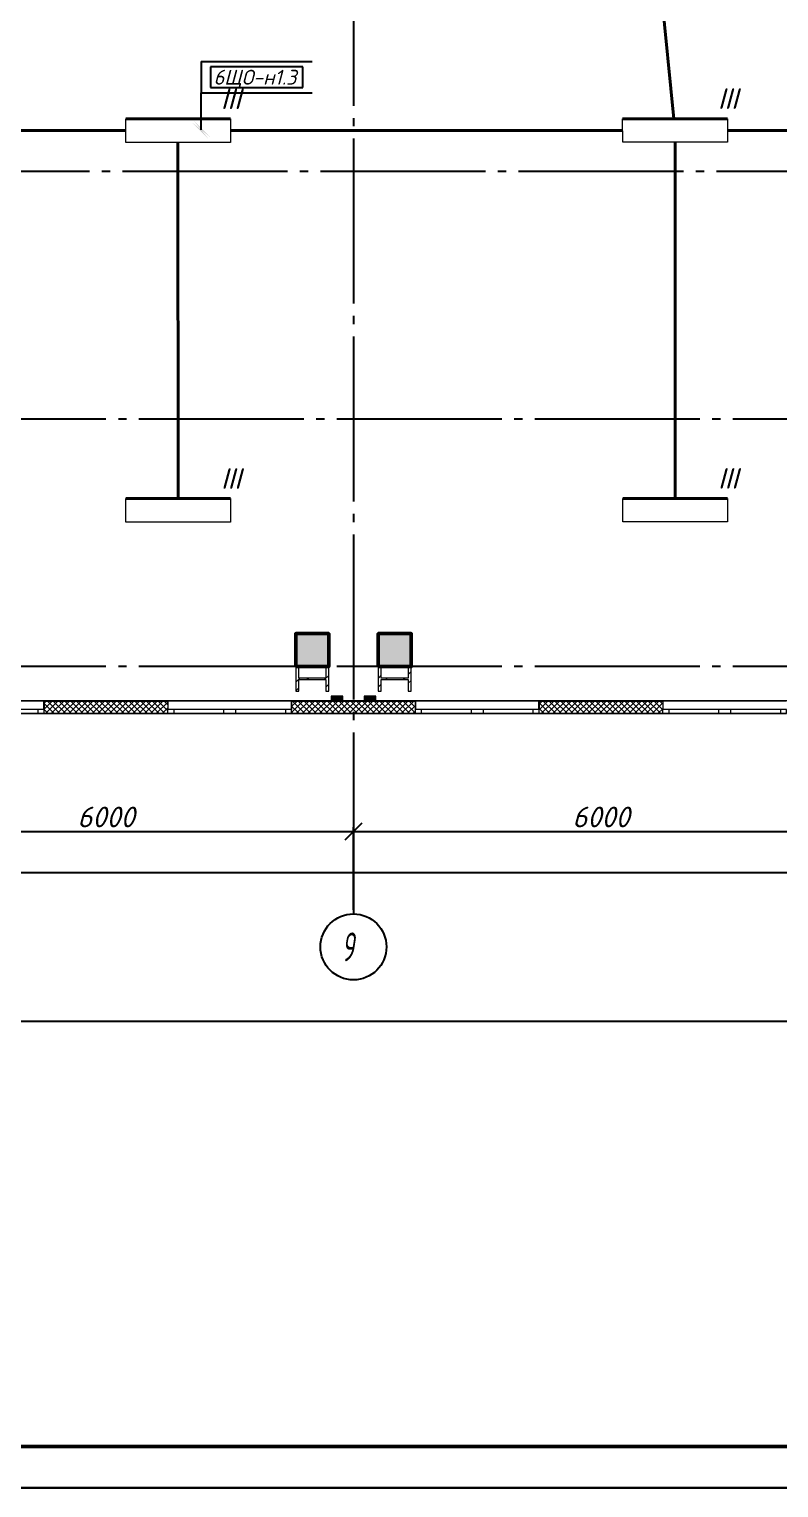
# Model space of a CAD drawing. Header units: millimetres. Extents: x 0 to 1093, y 0 to 420.
# Drawn here: x 178.9 to 269.7, y 0 to 176.9 of the extents above; entities that cross this region are included whole.
import ezdxf

# ---------------------------------------------------------------- set-up
doc = ezdxf.new("R2010")
doc.units = ezdxf.units.MM
doc.linetypes.add('ГОСТ 2.303 5', pattern=[24, 20, -1.5, 1, -1.5])
for name, color, linetype in [('Viewport1ForCustomObjects_0', 7, 'Continuous'), ('Viewport2ForCustomObjects_0', 7, 'Continuous'), ('Рамка', 7, 'Continuous'), ('СПКБ-0000-000-АР#006$0$Колонны новые', 7, 'Continuous'), ('СПКБ-0000-000-АР#006$0$Колонны существующие', 7, 'Continuous'), ('СПКБ-0000-000-АР#006$0$Окна ArchiCAD', 7, 'Continuous'), ('СПКБ-0000-000-АР#006$0$Перекрытие новые', 7, 'Continuous'), ('СПКБ-0000-000-АР#006$0$Стены', 7, 'Continuous'), ('СПКБ-0000-000-АР#006$0$Фахверк', 7, 'Continuous'), ('Строительные оси', 7, 'Continuous'), ('ЭО_РАБОЧЕЕ ОСВЕЩЕНИЕ', 7, 'Continuous'), ('ЭС', 7, 'Continuous')]:
    doc.layers.add(name, color=color, linetype=linetype)
for name, color, linetype, lineweight, true_color in [('СПКБ-0000-000-АР#006$0$Колонны новые_Ном._пера__108', 7, 'Continuous', 13, 0xfd8379), ('СПКБ-0000-000-АР#006$0$Колонны существующие_Ном._пера__102', 7, 'Continuous', 13, 0xcccccc), ('СПКБ-0000-000-АР#006$0$Окна ArchiCAD_Ном._пера__68', 7, 'Continuous', 20, 0xfd4435), ('СПКБ-0000-000-АР#006$0$Перекрытие новые_Ном._пера__161', 7, 'Continuous', 13, 0xe11606), ('СПКБ-0000-000-АР#006$0$Стены_Ном._пера__68', 7, 'Continuous', 20, 0xfd4435), ('СПКБ-0000-000-АР#006$0$Фахверк_Ном._пера__102', 7, 'Continuous', 13, 0xcccccc)]:
    doc.layers.add(name, color=color, linetype=linetype, lineweight=lineweight, true_color=true_color)
for name, color, linetype, lineweight in [('СПКБ-0000-000-АР#006$0$Колонны новые_Ном._пера__20', 1, 'Continuous', 20), ('СПКБ-0000-000-АР#006$0$Колонны существующие_Ном._пера__141', 7, 'Continuous', 50), ('СПКБ-0000-000-АР#006$0$Окна ArchiCAD_Ном._пера__6', 5, 'Continuous', 9), ('СПКБ-0000-000-АР#006$0$Фахверк_Ном._пера__1', 7, 'Continuous', 13)]:
    doc.layers.add(name, color=color, linetype=linetype, lineweight=lineweight)
doc.styles.add('2.5', font='isocpeui.ttf')
doc.styles.add('CustomTextStyle101', font='isocpeui.ttf', dxfattribs={"width": 0.987755, "height": 1.8})
doc.styles.add('CustomTextStyle18', font='isocpeui.ttf', dxfattribs={"width": 0.592798, "height": 3.5})
doc.dimstyles.new('ISO-100', dxfattribs={"dimtxt": 2.5, "dimasz": 2, "dimexe": 0.5, "dimexo": 0.5, "dimgap": 0.5, "dimtad": 1, "dimdec": 0, "dimlfac": 100, "dimzin": 0, "dimdsep": 46, "dimtxsty": '2.5', "dimblk": 'OBLIQUE', "dimcen": 0, "dimdle": 0.5, "dimclrd": 3, "dimclre": 3, "dimadec": 0, "dimazin": 0, "dimtfac": 1, "dimtdec": 0, "dimtmove": 0, "dimatfit": 1, "dimfxl": 1, "dimtolj": 1, "dimtzin": 0, "dimlwd": -1, "dimarcsym": 0})
pattern_1 = [(45, (0, 0), (-159.099, 159.099), []), (45, (-53.03, 53.03), (-159.099, 159.099), [])]
pattern_2 = [(45, (0, 0), (-35.35534, 35.35534), []), (135, (0, 0), (35.35534, 35.35534), [])]

# ---------------------------------------------------------------- blocks, each defined once
blk = doc.blocks.new('_Oblique')
at = {"color": 0, "linetype": 'ByBlock', "lineweight": -2}
blk.add_line((-0.5, -0.5), (0.5, 0.5), dxfattribs=at)
blk = doc.blocks.new('*D342')
at = {"layer": 'Defpoints', "color": 0, "ltscale": 100, "transparency": 16777216}
for p in [(218.19, 79.59), (158.19, 69.59), (218.19, 69.59)]:
    blk.add_point(p, dxfattribs=at)
at = {"layer": 'Строительные оси', "color": 3, "lineweight": -2, "ltscale": 100, "transparency": 16777216}
for p, q in [((158.19, 70.09), (158.19, 80.09)), ((218.19, 70.09), (218.19, 80.09))]:
    blk.add_line(p, q, dxfattribs=at)
at = {"layer": 'Строительные оси', "color": 3, "ltscale": 100, "transparency": 16777216}
blk.add_line((157.69, 79.59), (218.69, 79.59), dxfattribs=at)
at = {"layer": 'Строительные оси', "color": 3, "ltscale": 100, "transparency": 16777216, "xscale": 2, "yscale": 2, "zscale": 2, "rotation": 180}
blk.add_blockref('_Oblique', (158.19, 79.59), dxfattribs=at)
at = {"layer": 'Строительные оси', "color": 3, "ltscale": 100, "transparency": 16777216, "xscale": 2, "yscale": 2, "zscale": 2}
blk.add_blockref('_Oblique', (218.19, 79.59), dxfattribs=at)
at = {"layer": 'Строительные оси', "color": 0, "ltscale": 100, "transparency": 16777216, "insert": (188.19, 81.34), "char_height": 2.5, "attachment_point": 5, "style": '2.5'}
blk.add_mtext('\\A1;6000', dxfattribs=at)
blk = doc.blocks.new('*D343')
at = {"layer": 'Defpoints', "color": 0, "ltscale": 100, "transparency": 16777216}
for p in [(278.19, 79.59), (218.19, 69.59), (278.19, 69.59)]:
    blk.add_point(p, dxfattribs=at)
at = {"layer": 'Строительные оси', "color": 3, "lineweight": -2, "ltscale": 100, "transparency": 16777216}
for p, q in [((218.19, 70.09), (218.19, 80.09)), ((278.19, 70.09), (278.19, 80.09))]:
    blk.add_line(p, q, dxfattribs=at)
at = {"layer": 'Строительные оси', "color": 3, "ltscale": 100, "transparency": 16777216}
blk.add_line((217.69, 79.59), (278.69, 79.59), dxfattribs=at)
at = {"layer": 'Строительные оси', "color": 3, "ltscale": 100, "transparency": 16777216, "xscale": 2, "yscale": 2, "zscale": 2, "rotation": 180}
blk.add_blockref('_Oblique', (218.19, 79.59), dxfattribs=at)
at = {"layer": 'Строительные оси', "color": 3, "ltscale": 100, "transparency": 16777216, "xscale": 2, "yscale": 2, "zscale": 2}
blk.add_blockref('_Oblique', (278.19, 79.59), dxfattribs=at)
at = {"layer": 'Строительные оси', "color": 0, "ltscale": 100, "transparency": 16777216, "insert": (248.19, 81.34), "char_height": 2.5, "attachment_point": 5, "style": '2.5'}
blk.add_mtext('\\A1;6000', dxfattribs=at)
blk = doc.blocks.new('*D350')
at = {"layer": 'Defpoints', "color": 0, "ltscale": 100, "transparency": 16777216}
for p in [(584.19, 74.59), (98.19, 69.59), (584.19, 69.59)]:
    blk.add_point(p, dxfattribs=at)
at = {"layer": 'Строительные оси', "color": 3, "ltscale": 100, "transparency": 16777216}
blk.add_line((97.69, 74.59), (584.69, 74.59), dxfattribs=at)
at = {"layer": 'Строительные оси', "color": 3, "lineweight": -2, "ltscale": 100, "transparency": 16777216}
for p, q in [((98.19, 70.09), (98.19, 75.09)), ((584.19, 70.09), (584.19, 75.09))]:
    blk.add_line(p, q, dxfattribs=at)
at = {"layer": 'Строительные оси', "color": 3, "ltscale": 100, "transparency": 16777216, "xscale": 2, "yscale": 2, "zscale": 2, "rotation": 180}
blk.add_blockref('_Oblique', (98.19, 74.59), dxfattribs=at)
at = {"layer": 'Строительные оси', "color": 3, "ltscale": 100, "transparency": 16777216, "xscale": 2, "yscale": 2, "zscale": 2}
blk.add_blockref('_Oblique', (584.19, 74.59), dxfattribs=at)
at = {"layer": 'Строительные оси', "color": 0, "ltscale": 100, "transparency": 16777216, "insert": (348.08, 76.34), "char_height": 2.5, "attachment_point": 5, "style": '2.5'}
blk.add_mtext('\\A1;48600', dxfattribs=at)
blk = doc.blocks.new('*E373')
at = {"layer": 'Строительные оси', "color": 3, "linetype": 'ГОСТ 2.303 5', "lineweight": 25}
for p, q in [((-119.57, 258.86), (-119.57, -45.14)), ((280.43, 38.86), (-283.57, 38.86)), ((186.43, 8.86), (-283.57, 8.86)), ((186.43, -21.14), (-283.57, -21.14)), ((-119.57, -45.14), (-119.57, -51.14))]:
    blk.add_line(p, q, dxfattribs=at)
at = {"layer": 'Строительные оси', "color": 3, "linetype": 'Continuous', "lineweight": 25}
blk.add_circle((-119.57, -55.14), 4, dxfattribs=at)
at = {"layer": 'ЭО_РАБОЧЕЕ ОСВЕЩЕНИЕ', "color": 5, "lineweight": 40}
for p, q in [((-85.67, 95.47), (-80.73, 45.28)), ((-147.18, 45.26), (-134.49, 45.26)), ((-86.94, 45.28), (-74.25, 45.28)), ((-147.18, 43.84), (-194.74, 43.87)), ((-86.94, 43.85), (-134.49, 43.84)), ((-26.69, 43.87), (-74.25, 43.86)), ((-140.82, -0.79), (-140.84, 42.41)), ((-80.58, -0.77), (-80.59, 42.43)), ((-147.17, -0.79), (-134.48, -0.79)), ((-86.92, -0.77), (-74.23, -0.77))]:
    blk.add_line(p, q, dxfattribs=at)
at = {"layer": 'ЭО_РАБОЧЕЕ ОСВЕЩЕНИЕ', "color": 7, "lineweight": 0}
for p, q in [((-147.18, 42.41), (-147.18, 45.26)), ((-134.49, 45.26), (-134.49, 42.41)), ((-86.93, 42.43), (-86.94, 45.28)), ((-74.25, 45.28), (-74.24, 42.43)), ((-134.49, 42.41), (-147.18, 42.41)), ((-74.24, 42.43), (-86.93, 42.43)), ((-147.17, -3.64), (-147.17, -0.79)), ((-134.48, -0.79), (-134.48, -3.64)), ((-86.92, -3.62), (-86.92, -0.77)), ((-74.23, -0.77), (-74.23, -3.62)), ((-134.48, -3.64), (-147.17, -3.64)), ((-74.23, -3.62), (-86.92, -3.62))]:
    blk.add_line(p, q, dxfattribs=at)
at = {"layer": 'Строительные оси', "linetype": 'Continuous', "lineweight": 25, "style": 'CustomTextStyle18', "width": 0.592798}
blk.add_text('9', height=3.5, dxfattribs=at).set_placement((-121.02, -56.89))
blk = doc.blocks.new('СПКБ-0000-000-АР#006$0$Перекрытие_1', base_point=(-24407, 20247))
at = {"layer": 'СПКБ-0000-000-АР#006$0$Перекрытие новые_Ном._пера__161', "color": 12, "linetype": 'Continuous', "lineweight": 13, "true_color": 0xe11606, "flags": 128}
blk.add_lwpolyline([(5824, -2528), (-24407, -2530), (-24407, 20247), (-23564, 20247), (-23564, 17145), (-20023, 17145), (-20023, 20247), (-19482, 20247), (-19481, 23525), (-17957, 23525), (-17959, 25286), (17853, 25289)], dxfattribs=at)
blk = doc.blocks.new('СПКБ-0000-000-АР#006$0$Колонна_3', base_point=(-12457, -1914))
at = {"layer": 'СПКБ-0000-000-АР#006$0$Колонны существующие_Ном._пера__102', "linetype": 'Continuous', "lineweight": 13, "true_color": 0xcccccc}
blk.add_hatch(color=254, dxfattribs=at).paths.add_polyline_path([(-12657, -2114), (-12257, -2114), (-12257, -1714), (-12657, -1714)])
at = {"layer": 'СПКБ-0000-000-АР#006$0$Колонны существующие_Ном._пера__141', "color": 7, "linetype": 'Continuous', "lineweight": 50, "flags": 128}
blk.add_lwpolyline([(-12657, -2114), (-12257, -2114), (-12257, -1714), (-12657, -1714)], close=True, dxfattribs=at)
blk = doc.blocks.new('СПКБ-0000-000-АР#006$0$Колонна_4', base_point=(-11457, -1914))
at = {"layer": 'СПКБ-0000-000-АР#006$0$Колонны существующие_Ном._пера__102', "linetype": 'Continuous', "lineweight": 13, "true_color": 0xcccccc}
blk.add_hatch(color=254, dxfattribs=at).paths.add_polyline_path([(-11657, -2114), (-11257, -2114), (-11257, -1714), (-11657, -1714)])
at = {"layer": 'СПКБ-0000-000-АР#006$0$Колонны существующие_Ном._пера__141', "color": 7, "linetype": 'Continuous', "lineweight": 50, "flags": 128}
blk.add_lwpolyline([(-11657, -2114), (-11257, -2114), (-11257, -1714), (-11657, -1714)], close=True, dxfattribs=at)
blk = doc.blocks.new('СПКБ-0000-000-АР#006$0$Колонна_28', base_point=(-12457, -2264))
at = {"layer": 'СПКБ-0000-000-АР#006$0$Колонны новые_Ном._пера__108', "linetype": 'Continuous', "lineweight": 13, "true_color": 0xfd8379}
h = blk.add_hatch(dxfattribs=at)
h.set_pattern_fill('СТАЛЬ', color=11, style=0, pattern_type=2)
h.set_pattern_definition(pattern_1)
h.paths.add_polyline_path([(-12257, -2414), (-12257, -2114), (-12293, -2114), (-12293, -2255), (-12620, -2255), (-12620, -2114), (-12657, -2114), (-12657, -2414), (-12620, -2414), (-12620, -2273), (-12293, -2273), (-12293, -2414)])
at = {"layer": 'СПКБ-0000-000-АР#006$0$Колонны новые_Ном._пера__20', "color": 1, "linetype": 'Continuous', "lineweight": 20}
for p, q in [((-12620, -2114), (-12657, -2114)), ((-12657, -2114), (-12657, -2414)), ((-12620, -2255), (-12620, -2114)), ((-12257, -2114), (-12293, -2114)), ((-12293, -2114), (-12293, -2255)), ((-12257, -2414), (-12257, -2114)), ((-12293, -2255), (-12620, -2255)), ((-12620, -2414), (-12620, -2273)), ((-12620, -2273), (-12293, -2273)), ((-12293, -2273), (-12293, -2414)), ((-12657, -2414), (-12620, -2414)), ((-12293, -2414), (-12257, -2414))]:
    blk.add_line(p, q, dxfattribs=at)
blk = doc.blocks.new('СПКБ-0000-000-АР#006$0$Колонна_29', base_point=(-11457, -2264))
at = {"layer": 'СПКБ-0000-000-АР#006$0$Колонны новые_Ном._пера__108', "linetype": 'Continuous', "lineweight": 13, "true_color": 0xfd8379}
h = blk.add_hatch(dxfattribs=at)
h.set_pattern_fill('СТАЛЬ', color=11, style=0, pattern_type=2)
h.set_pattern_definition(pattern_1)
h.paths.add_polyline_path([(-11257, -2414), (-11257, -2114), (-11293, -2114), (-11293, -2255), (-11620, -2255), (-11620, -2114), (-11657, -2114), (-11657, -2414), (-11620, -2414), (-11620, -2273), (-11293, -2273), (-11293, -2414)])
at = {"layer": 'СПКБ-0000-000-АР#006$0$Колонны новые_Ном._пера__20', "color": 1, "linetype": 'Continuous', "lineweight": 20}
for p, q in [((-11620, -2114), (-11657, -2114)), ((-11657, -2114), (-11657, -2414)), ((-11620, -2255), (-11620, -2114)), ((-11257, -2114), (-11293, -2114)), ((-11293, -2114), (-11293, -2255)), ((-11257, -2414), (-11257, -2114)), ((-11293, -2255), (-11620, -2255)), ((-11620, -2414), (-11620, -2273)), ((-11620, -2273), (-11293, -2273)), ((-11293, -2273), (-11293, -2414)), ((-11657, -2414), (-11620, -2414)), ((-11293, -2414), (-11257, -2414))]:
    blk.add_line(p, q, dxfattribs=at)
blk = doc.blocks.new('СПКБ-0000-000-АР#006$0$Двустворчатое Окно 19')
at = {"layer": 'СПКБ-0000-000-АР#006$0$Окна ArchiCAD_Ном._пера__6', "color": 5, "linetype": 'Continuous', "lineweight": 9}
for p, q in [((-750, 0), (-675, 0)), ((-747, 100), (747, 100)), ((-675, 0), (-675, -50)), ((-675, 0), (-75, 0)), ((-75, -50), (-75, 0)), ((-75, 0), (0, 0)), ((0, 0), (75, 0)), ((75, 0), (75, -50)), ((75, 0), (675, 0)), ((675, -50), (675, 0)), ((675, 0), (750, 0)), ((-750, -50), (750, -50)), ((-675, -50), (-750, -50)), ((-75, -50), (-675, -50)), ((0, -50), (-75, -50)), ((75, -50), (0, -50)), ((675, -50), (75, -50)), ((750, -50), (675, -50))]:
    blk.add_line(p, q, dxfattribs=at)
at = {"layer": 'СПКБ-0000-000-АР#006$0$Окна ArchiCAD_Ном._пера__68', "color": 20, "linetype": 'Continuous', "lineweight": 20, "true_color": 0xfd4435}
for p, q in [((-750, -47), (-750, 0)), ((750, -47), (750, 0)), ((-750, -50), (-750, -47)), ((750, -50), (750, -47))]:
    blk.add_line(p, q, dxfattribs=at)
blk = doc.blocks.new('СПКБ-0000-000-АР#006$0$Стена_105', base_point=(-24407, -2534))
at = {"layer": 'СПКБ-0000-000-АР#006$0$Стены_Ном._пера__68', "linetype": 'Continuous', "lineweight": 20, "true_color": 0xfd4435}
for points in [[(-15707, -2534), (-15710, -2534), (-15710, -2634), (-15707, -2634), (-15707, -2537)], [(-14207, -2534), (-15707, -2534), (-15707, -2537), (-14207, -2537)], [(-14204, -2534), (-14207, -2534), (-14207, -2537), (-14207, -2634), (-14204, -2634)], [(-12707, -2534), (-12710, -2534), (-12710, -2634), (-12707, -2634), (-12707, -2537)], [(-11207, -2534), (-12707, -2534), (-12707, -2537), (-11207, -2537)], [(-11204, -2534), (-11207, -2534), (-11207, -2537), (-11207, -2634), (-11204, -2634)], [(-9707, -2534), (-9710, -2534), (-9710, -2634), (-9707, -2634), (-9707, -2537)], [(-8207, -2534), (-9707, -2534), (-9707, -2537), (-8207, -2537)], [(-8204, -2534), (-8207, -2534), (-8207, -2537), (-8207, -2634), (-8204, -2634)], [(-14207, -2681), (-15707, -2681), (-15707, -2684), (-14207, -2684)], [(-12707, -2681), (-12707, -2684), (-11207, -2684), (-11207, -2681)], [(-8207, -2681), (-9707, -2681), (-9707, -2684), (-8207, -2684)]]:
    blk.add_hatch(color=20, dxfattribs=at).paths.add_polyline_path(points)
h = blk.add_hatch(dxfattribs=at)
h.set_pattern_fill('СЕТКА_5X5_ДИАГОНАЛЬНАЯ', color=20, style=0, pattern_type=2)
h.set_pattern_definition(pattern_2)
h.paths.add_polyline_path([(-15707, -2681), (-14207, -2681), (-14207, -2634), (-14207, -2537), (-15707, -2537), (-15707, -2634)])
h = blk.add_hatch(dxfattribs=at)
h.set_pattern_fill('СЕТКА_5X5_ДИАГОНАЛЬНАЯ', color=20, style=0, pattern_type=2)
h.set_pattern_definition(pattern_2)
h.paths.add_polyline_path([(-12707, -2681), (-11207, -2681), (-11207, -2634), (-11207, -2537), (-12707, -2537), (-12707, -2634)])
h = blk.add_hatch(dxfattribs=at)
h.set_pattern_fill('СЕТКА_5X5_ДИАГОНАЛЬНАЯ', color=20, style=0, pattern_type=2)
h.set_pattern_definition(pattern_2)
h.paths.add_polyline_path([(-9707, -2681), (-8207, -2681), (-8207, -2634), (-8207, -2537), (-9707, -2537), (-9707, -2634)])
at = {"layer": 'СПКБ-0000-000-АР#006$0$Стены_Ном._пера__68', "color": 20, "linetype": 'Continuous', "lineweight": 20, "true_color": 0xfd4435}
for p, q in [((-15710, -2634), (-15710, -2534)), ((-15707, -2534), (-15710, -2534)), ((-15707, -2634), (-15710, -2634)), ((-14207, -2537), (-15707, -2537)), ((-15707, -2537), (-15707, -2634)), ((-15707, -2681), (-15707, -2634)), ((-14207, -2534), (-14204, -2534)), ((-14207, -2537), (-14207, -2634)), ((-14207, -2634), (-14204, -2634)), ((-14207, -2681), (-14207, -2634)), ((-14204, -2634), (-14204, -2534)), ((-12710, -2634), (-12710, -2534)), ((-12707, -2534), (-12710, -2534)), ((-12707, -2634), (-12710, -2634)), ((-11207, -2537), (-12707, -2537)), ((-12707, -2537), (-12707, -2634)), ((-12707, -2681), (-12707, -2634)), ((-11207, -2534), (-11204, -2534)), ((-11207, -2537), (-11207, -2634)), ((-11207, -2634), (-11204, -2634)), ((-11207, -2681), (-11207, -2634)), ((-11204, -2634), (-11204, -2534)), ((-9710, -2634), (-9710, -2534)), ((-9707, -2534), (-9710, -2534)), ((-9707, -2634), (-9710, -2634)), ((-8207, -2537), (-9707, -2537)), ((-9707, -2537), (-9707, -2634)), ((-9707, -2681), (-9707, -2634)), ((-8207, -2534), (-8204, -2534)), ((-8207, -2537), (-8207, -2634)), ((-8207, -2634), (-8204, -2634)), ((-8207, -2681), (-8207, -2634)), ((-8204, -2634), (-8204, -2534)), ((-15707, -2681), (-14207, -2681)), ((-15707, -2684), (-15707, -2681)), ((-14207, -2684), (-14207, -2681)), ((-12707, -2681), (-11207, -2681)), ((-12707, -2684), (-12707, -2681)), ((-11207, -2684), (-11207, -2681)), ((-9707, -2681), (-8207, -2681)), ((-9707, -2684), (-9707, -2681)), ((-8207, -2684), (-8207, -2681))]:
    blk.add_line(p, q, dxfattribs=at)
at = {"layer": 'СПКБ-0000-000-АР#006$0$Стены_Ном._пера__68', "color": 20, "linetype": 'Continuous', "lineweight": 20, "true_color": 0xfd4435, "flags": 128}
for points in [[(-14207, -2534), (-15707, -2534)], [(-11207, -2534), (-12707, -2534)], [(-8207, -2534), (-9707, -2534)], [(-15707, -2684), (-14207, -2684)], [(-12707, -2684), (-11207, -2684)], [(-9707, -2684), (-8207, -2684)]]:
    blk.add_lwpolyline(points, dxfattribs=at)
at = {"layer": 'СПКБ-0000-000-АР#006$0$Окна ArchiCAD', "color": 5, "linetype": 'Continuous', "lineweight": 9, "xscale": -1, "zscale": 1000}
for p in [(-16457, -2634), (-13457, -2634), (-10457, -2634), (-7457, -2634)]:
    blk.add_blockref('СПКБ-0000-000-АР#006$0$Двустворчатое Окно 19', p, dxfattribs=at)
blk = doc.blocks.new('СПКБ-0000-000-АР#006$0$Колонна_70', base_point=(-11757, -2504))
at = {"layer": 'СПКБ-0000-000-АР#006$0$Фахверк_Ном._пера__102', "linetype": 'Continuous', "lineweight": 13, "true_color": 0xcccccc}
blk.add_hatch(color=254, dxfattribs=at).paths.add_polyline_path([(-11827, -2534), (-11687, -2534), (-11687, -2474), (-11827, -2474)])
at = {"layer": 'СПКБ-0000-000-АР#006$0$Фахверк_Ном._пера__1', "color": 7, "linetype": 'Continuous', "lineweight": 13, "flags": 128}
blk.add_lwpolyline([(-11827, -2534), (-11687, -2534), (-11687, -2474), (-11827, -2474)], close=True, dxfattribs=at)
blk = doc.blocks.new('СПКБ-0000-000-АР#006$0$Колонна_102', base_point=(-12157, -2504))
at = {"layer": 'СПКБ-0000-000-АР#006$0$Фахверк_Ном._пера__102', "linetype": 'Continuous', "lineweight": 13, "true_color": 0xcccccc}
blk.add_hatch(color=254, dxfattribs=at).paths.add_polyline_path([(-12227, -2534), (-12087, -2534), (-12087, -2474), (-12227, -2474)])
at = {"layer": 'СПКБ-0000-000-АР#006$0$Фахверк_Ном._пера__1', "color": 7, "linetype": 'Continuous', "lineweight": 13, "flags": 128}
blk.add_lwpolyline([(-12227, -2534), (-12087, -2534), (-12087, -2474), (-12227, -2474)], close=True, dxfattribs=at)
blk = doc.blocks.new('*E372')
at = {"layer": 'СПКБ-0000-000-АР#006$0$Колонны новые', "color": 1, "lineweight": 20, "xscale": 0.01, "yscale": 0.01, "zscale": 0.01}
for name, p in [('СПКБ-0000-000-АР#006$0$Колонна_28', (120.999, 4.201)), ('СПКБ-0000-000-АР#006$0$Колонна_29', (130.999, 4.201))]:
    blk.add_blockref(name, p, dxfattribs=at)
at = {"layer": 'СПКБ-0000-000-АР#006$0$Колонны существующие', "color": 7, "lineweight": 50, "xscale": 0.01, "yscale": 0.01, "zscale": 0.01}
for name, p in [('СПКБ-0000-000-АР#006$0$Колонна_3', (120.999, 7.701)), ('СПКБ-0000-000-АР#006$0$Колонна_4', (130.999, 7.701))]:
    blk.add_blockref(name, p, dxfattribs=at)
at = {"layer": 'СПКБ-0000-000-АР#006$0$Перекрытие новые', "color": 12, "linetype": 'Continuous', "lineweight": 13, "true_color": 0xe11606, "xscale": 0.01, "yscale": 0.01, "zscale": 0.01}
blk.add_blockref('СПКБ-0000-000-АР#006$0$Перекрытие_1', (1.5, 229.311), dxfattribs=at)
at = {"layer": 'СПКБ-0000-000-АР#006$0$Стены', "color": 20, "lineweight": 20, "true_color": 0xfd4435, "xscale": 0.01, "yscale": 0.01, "zscale": 0.01}
blk.add_blockref('СПКБ-0000-000-АР#006$0$Стена_105', (1.5, 1.5), dxfattribs=at)
at = {"layer": 'СПКБ-0000-000-АР#006$0$Фахверк', "color": 7, "lineweight": 13, "xscale": 0.01, "yscale": 0.01, "zscale": 0.01}
for name, p in [('СПКБ-0000-000-АР#006$0$Колонна_102', (123.999, 1.801)), ('СПКБ-0000-000-АР#006$0$Колонна_70', (127.999, 1.801))]:
    blk.add_blockref(name, p, dxfattribs=at)
blk = doc.blocks.new('CustomObjectsInViewport1_0')
at = {"layer": 'Рамка', "lineweight": 30}
blk.add_line((891, 0), (2.3, 0), dxfattribs=at)
at = {"layer": 'ЭС'}
for p, q in [((199.73, 172.94), (213.17, 172.94)), ((199.73, 172.94), (199.73, 169.14)), ((199.73, 164.66), (199.73, 169.14)), ((199.73, 169.14), (213.17, 169.14))]:
    blk.add_line(p, q, dxfattribs=at)
at = {"layer": 'ЭС', "color": 7, "true_color": 0xffffff}
for p, q in [((212.03, 172.3), (200.87, 172.3)), ((200.87, 172.3), (200.87, 169.78)), ((212.03, 169.78), (212.03, 172.3)), ((200.87, 169.78), (212.03, 169.78)), ((200.87, 169.78), (200.87, 169.78))]:
    blk.add_line(p, q, dxfattribs=at)
at = {"layer": 'ЭС'}
blk.add_solid([(198.62, 165.55), (200.62, 163.55), (200.84, 163.76), (198.84, 165.76)], dxfattribs=at)
at = {"layer": 'ЭС', "style": 'CustomTextStyle101', "width": 0.987755}
blk.add_text('6ЩО-н1.3', height=1.8, dxfattribs=at).set_placement((201.23, 170.14))

msp = doc.modelspace()

# ---------------------------------------------------------------- linework, layer by layer
at = {"layer": 'Defpoints', "linetype": 'Continuous'}
msp.add_lwpolyline([(35, 56.586), (637.188, 56.586), (637.188, 400), (35, 400)], close=True, dxfattribs=at)
at = {"layer": 'Рамка', "lineweight": 50}
msp.add_lwpolyline([(886, 5), (886, 415), (20, 415), (20, 5)], close=True, dxfattribs=at)

# ---------------------------------------------------------------- block references
msp.add_blockref('*E372', (92.189, 93.885))
at = {"layer": 'Viewport1ForCustomObjects_0'}
msp.add_blockref('CustomObjectsInViewport1_0', (0, 0), dxfattribs=at)
at = {"layer": 'Viewport2ForCustomObjects_0'}
msp.add_blockref('*E373', (337.756, 120.729), dxfattribs=at)

# ---------------------------------------------------------------- texts
at = {"layer": 'ЭО_РАБОЧЕЕ ОСВЕЩЕНИЕ', "char_height": 2.5, "attachment_point": 5, "style": '2.5'}
for insert in [(203.321, 168.434), (263.569, 168.453), (203.336, 122.38), (263.584, 122.399)]:
    msp.add_mtext('III', dxfattribs=dict(at, insert=insert))

# ---------------------------------------------------------------- dimensions: what is measured, and where the dimension line sits
at = {"layer": 'Строительные оси', "ltscale": 100}
for base, p1, p2, picture, middle in [((218.188, 79.586), (158.188, 69.586), (218.188, 69.586), '*D342', (188.188, 79.586)), ((584.188, 74.586), (98.188, 69.586), (584.188, 69.586), '*D350', (348.084, 74.586))]:
    dim = msp.add_linear_dim(base=base, p1=p1, p2=p2, dimstyle='ISO-100', override={"dimscale": 1, "dimlfac": 100}, dxfattribs=at)
    dim.commit()
    dim.dimension.update_dxf_attribs({"geometry": picture, "text_midpoint": middle, "dimtype": 160})
dim = msp.add_linear_dim(base=(278.188, 79.586), p1=(218.188, 69.586), p2=(278.188, 69.586), dimstyle='ISO-100', override={"dimscale": 1, "dimlfac": 100}, dxfattribs=at)
dim.commit()
dim.dimension.update_dxf_attribs({"geometry": '*D343', "text_midpoint": (248.188, 81.336)})

doc.saveas('drawing.dxf')
